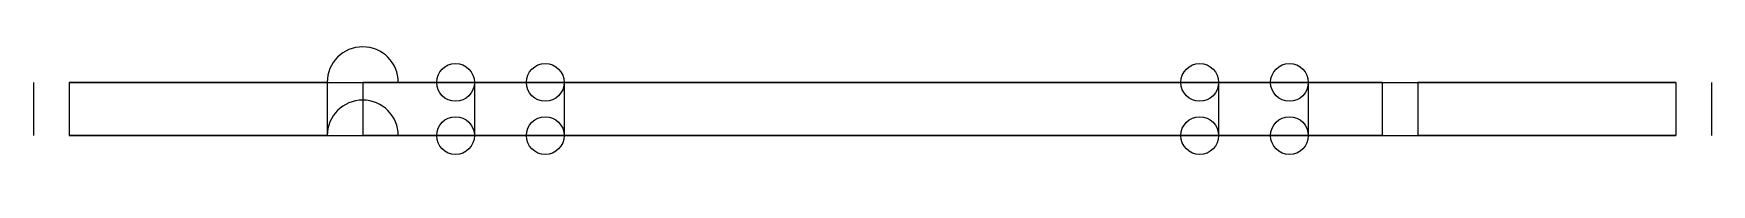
# Model space of a CAD drawing. Header units: millimetres. Extents: x 0 to 200, y -138 to -123.
import ezdxf

# ---------------------------------------------------------------- set-up
doc = ezdxf.new("R2010")
doc.units = ezdxf.units.MM
doc.layers.add('Body004', color=7, linetype='CONTINUOUS')

msp = doc.modelspace()

# ---------------------------------------------------------------- linework, layer by layer
at = {"layer": 'Body004'}
for p, q in [((0, -127.7, 60.24), (0, -134.05, 60.24)), ((0, -127.7, 314.76), (0, -134.05, 314.76)), ((0, -127.7, 60.24), (0, -127.7, 314.76)), ((0, -127.7, 314.76), (0, -134.05, 314.76)), ((0, -127.7, 60.24), (0, -134.05, 60.24)), ((0, -127.7, 60.24), (0, -127.7, 314.76)), ((4.24, -127.7, 319), (4.24, -134.05, 319)), ((4.24, -127.7, 319), (4.24, -134.05, 319)), ((4.24, -127.7, 319), (195.76, -127.7, 319)), ((4.24, -127.7, 56), (4.24, -134.05, 56)), ((35, -127.7, 56), (4.24, -127.7, 56)), ((4.24, -127.7, 56), (4.24, -134.05, 56)), ((4.24, -127.7, 319), (195.76, -127.7, 319)), ((35, -127.7, 56), (4.24, -127.7, 56)), ((35, -127.7, 4.24), (35, -134.05, 4.24)), ((35, -127.7, 4.24), (35, -134.05, 4.24)), ((35, -127.7, 56), (35, -134.05, 56)), ((35, -127.7, 4.24), (35, -127.7, 56)), ((35, -127.7, 56), (35, -134.05, 56)), ((35, -127.7, 4.24), (35, -127.7, 56)), ((39.24, -127.7), (39.24, -134.05)), ((160.76, -127.7), (39.24, -127.7)), ((39.24, -127.7), (39.24, -134.05)), ((160.76, -127.7), (39.24, -127.7)), ((52.55, -127.7, 310.9), (52.55, -134.05, 310.9)), ((52.55, -127.7, 310.9), (52.55, -134.05, 310.9)), ((63.25, -127.7, 30), (63.25, -134.05, 30)), ((63.25, -127.7, 30), (63.25, -134.05, 30)), ((141.25, -127.7, 30), (141.25, -134.05, 30)), ((141.25, -127.7, 30), (141.25, -134.05, 30)), ((151.95, -127.7, 310.9), (151.95, -134.05, 310.9)), ((151.95, -127.7, 310.9), (151.95, -134.05, 310.9)), ((160.76, -127.7), (160.76, -134.05)), ((160.76, -127.7), (160.76, -134.05)), ((165, -127.7, 56), (165, -134.05, 56)), ((195.76, -127.7, 56), (165, -127.7, 56)), ((165, -127.7, 56), (165, -134.05, 56)), ((165, -127.7, 4.24), (165, -134.05, 4.24)), ((165, -127.7, 56), (165, -127.7, 4.24)), ((165, -127.7, 4.24), (165, -134.05, 4.24)), ((195.76, -127.7, 56), (165, -127.7, 56)), ((165, -127.7, 56), (165, -127.7, 4.24)), ((195.76, -127.7, 319), (195.76, -134.05, 319)), ((195.76, -127.7, 319), (195.76, -134.05, 319)), ((195.76, -127.7, 56), (195.76, -134.05, 56)), ((195.76, -127.7, 56), (195.76, -134.05, 56)), ((200, -127.7, 314.76), (200, -134.05, 314.76)), ((200, -127.7, 314.76), (200, -134.05, 314.76)), ((200, -127.7, 60.24), (200, -134.05, 60.24)), ((200, -127.7, 314.76), (200, -127.7, 60.24)), ((200, -127.7, 60.24), (200, -134.05, 60.24)), ((200, -127.7, 314.76), (200, -127.7, 60.24)), ((0, -134.05, 60.24), (0, -134.05, 314.76)), ((0, -134.05, 60.24), (0, -134.05, 314.76)), ((4.24, -134.05, 319), (195.76, -134.05, 319)), ((35, -134.05, 56), (4.24, -134.05, 56)), ((4.24, -134.05, 319), (195.76, -134.05, 319)), ((35, -134.05, 56), (4.24, -134.05, 56)), ((35, -134.05, 4.24), (35, -134.05, 56)), ((35, -134.05, 4.24), (35, -134.05, 56)), ((160.76, -134.05), (39.24, -134.05)), ((160.76, -134.05), (39.24, -134.05)), ((195.76, -134.05, 56), (165, -134.05, 56)), ((165, -134.05, 56), (165, -134.05, 4.24)), ((195.76, -134.05, 56), (165, -134.05, 56)), ((165, -134.05, 56), (165, -134.05, 4.24)), ((200, -134.05, 314.76), (200, -134.05, 60.24)), ((200, -134.05, 314.76), (200, -134.05, 60.24))]:
    msp.add_line(p, q, dxfattribs=at)
for centre in [(50.3, -127.7, 310.9), (50.3, -127.7, 310.9), (61, -127.7, 30), (61, -127.7, 30), (139, -127.7, 30), (139, -127.7, 30), (149.7, -127.7, 310.9), (149.7, -127.7, 310.9), (50.3, -134.05, 310.9), (50.3, -134.05, 310.9), (61, -134.05, 30), (61, -134.05, 30), (139, -134.05, 30), (139, -134.05, 30), (149.7, -134.05, 310.9), (149.7, -134.05, 310.9)]:
    msp.add_circle(centre, 2.25, dxfattribs=at)
for centre, radius, start, end in [((4.24, -127.7, 60.24), 4.24, 180, 180), ((4.24, -127.7, 60.24), 4.24, 180, 180), ((39.24, -127.7, 4.24), 4.24, 0, 180), ((39.24, -127.7, 4.24), 4.24, 0, 180), ((195.76, -127.7, 314.76), 4.24, 0, 0), ((195.76, -127.7, 314.76), 4.24, 0, 0), ((4.24, -127.7, 314.76), 0, 180, 0), ((4.24, -127.7, 314.76), 0, 180, 0), ((160.76, -127.7, 4.24), 0, 0, 0), ((160.76, -127.7, 4.24), 0, 0, 0), ((195.76, -127.7, 60.24), 0, 0, 0), ((195.76, -127.7, 60.24), 0, 0, 0), ((4.24, -134.05, 60.24), 4.24, 180, 180), ((4.24, -134.05, 60.24), 4.24, 180, 180), ((39.24, -134.05, 4.24), 4.24, 0, 180), ((39.24, -134.05, 4.24), 4.24, 0, 180), ((195.76, -134.05, 314.76), 4.24, 0, 0), ((195.76, -134.05, 314.76), 4.24, 0, 0), ((4.24, -134.05, 314.76), 0, 180, 0), ((4.24, -134.05, 314.76), 0, 180, 0), ((160.76, -134.05, 4.24), 0, 0, 0), ((160.76, -134.05, 4.24), 0, 0, 0), ((195.76, -134.05, 60.24), 0, 0, 0), ((195.76, -134.05, 60.24), 0, 0, 0)]:
    msp.add_arc(centre, radius, start, end, dxfattribs=at)

doc.saveas('drawing.dxf')
